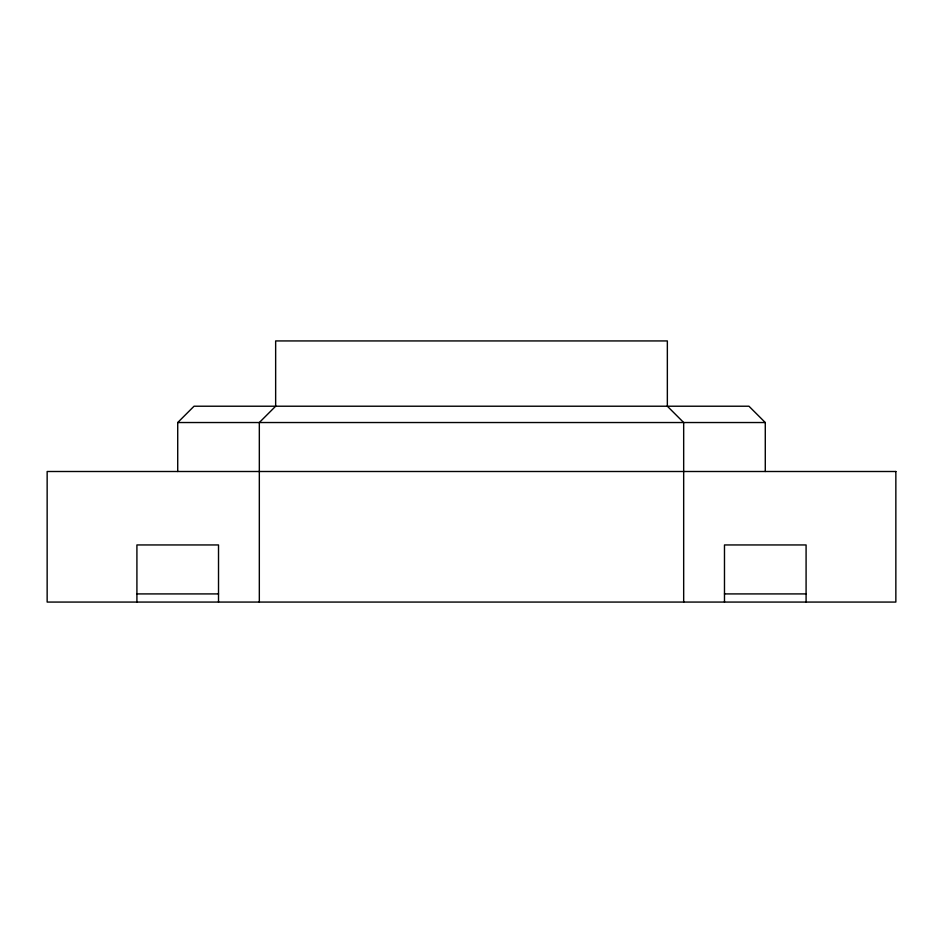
<?xml version="1.0" encoding="UTF-8"?>
<svg xmlns="http://www.w3.org/2000/svg" width="943" height="943" viewBox="0 0 943 943"><rect width="100%" height="100%" fill="white"/><g stroke="black" fill="none" stroke-linecap="round" stroke-linejoin="round"><path stroke-width="1.41" d="M177.72 471.5L177.72 422.535L194.046 406.221L748.954 406.221L765.28 422.535L765.28 471.5M177.72 422.535L765.28 422.535M136.912 593.913L218.517 593.913M724.483 593.913L806.088 593.913M806.088 602.07L806.088 544.948L724.483 544.948L724.483 602.07M683.675 602.07L683.675 422.535L667.349 406.221L667.349 340.93L275.651 340.93L275.651 406.221L259.325 422.535L259.325 602.07M218.517 602.07L218.517 544.948L136.912 544.948L136.912 602.07M895.85 471.5L47.15 471.5L47.15 602.07L895.85 602.07L895.85 471.5"/></g></svg>
